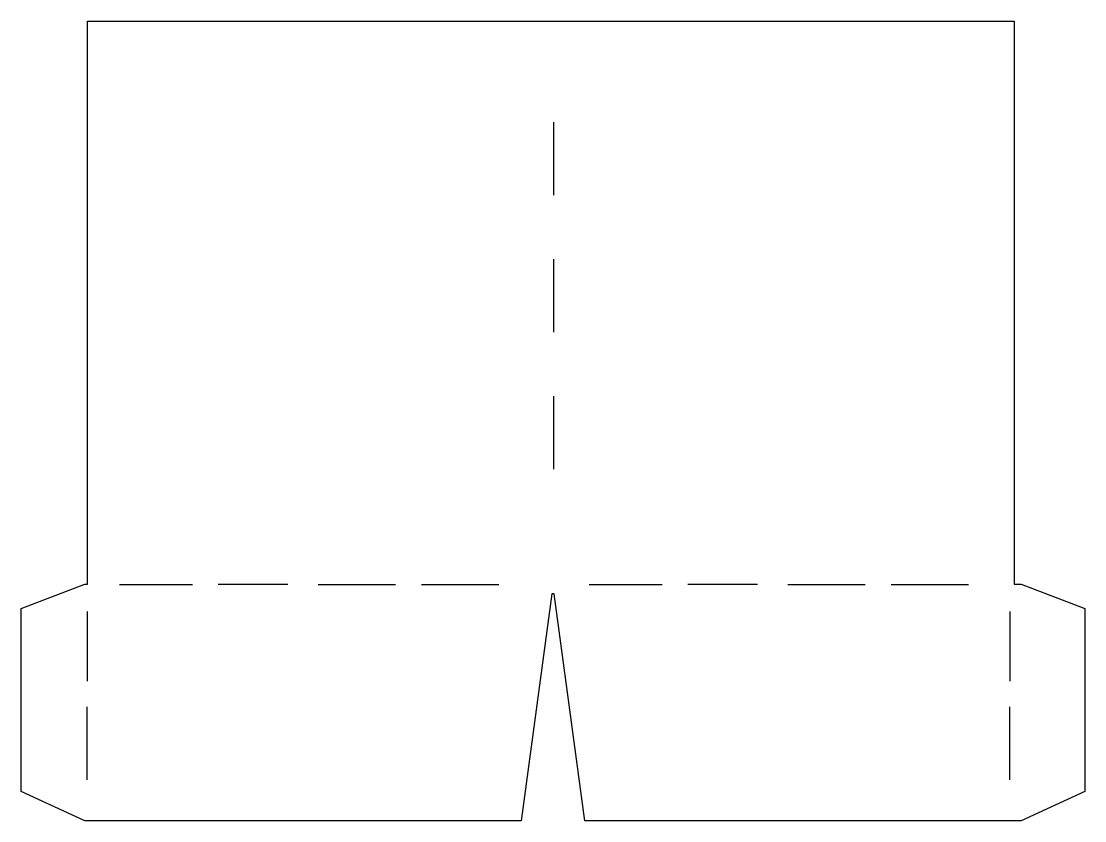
# Model space of a CAD drawing. Header units: centimetres. Extents: x -7.6 to 7.2, y -6 to 5.2.
import ezdxf

# ---------------------------------------------------------------- set-up
doc = ezdxf.new("R2010")
doc.units = ezdxf.units.CM
doc.header["$MEASUREMENT"] = 0
doc.layers.add('Layer 1', color=7, linetype='Continuous')

msp = doc.modelspace()

# ---------------------------------------------------------------- linework, layer by layer
at = {"layer": 'Layer 1'}
msp.add_open_spline([(6.31206, -2.65557), (6.31206, -2.65557), (6.21022, -2.65557), (6.21022, -2.65557), (6.21022, -2.65557), (6.21022, -2.65557), (6.21022, 5.18414), (6.21022, 5.18414), (6.21022, 5.18414), (6.21022, 5.18414), (-6.69465, 5.18414), (-6.69465, 5.18414), (-6.69465, 5.18414), (-6.69465, 5.18414), (-6.69465, -2.65557), (-6.69465, -2.65557), (-6.69465, -2.65557), (-6.69465, -2.65557), (-6.73539, -2.65557), (-6.73539, -2.65557), (-6.73539, -2.65557), (-6.73539, -2.65557), (-7.61884, -2.99537), (-7.61884, -2.99537), (-7.61884, -2.99537), (-7.61884, -2.99537), (-7.61884, -5.54368), (-7.61884, -5.54368), (-7.61884, -5.54368), (-7.61884, -5.54368), (-6.73539, -5.95143), (-6.73539, -5.95143), (-6.73539, -5.95143), (-6.73539, -5.95143), (-0.65336, -5.95143), (-0.65336, -5.95143), (-0.65336, -5.95143), (-0.65336, -5.95143), (-0.22984, -2.79151), (-0.22984, -2.79151), (-0.22984, -2.79151), (-0.22984, -2.79151), (-0.19344, -2.79151), (-0.19344, -2.79151), (-0.19344, -2.79151), (-0.19344, -2.79151), (0.23, -5.95143), (0.23, -5.95143), (0.23, -5.95143), (0.23, -5.95143), (6.31206, -5.95143), (6.31206, -5.95143), (6.31206, -5.95143), (6.31206, -5.95143), (7.1955, -5.54368), (7.1955, -5.54368), (7.1955, -5.54368), (7.1955, -5.54368), (7.1955, -2.99537), (7.1955, -2.99537), (7.1955, -2.99537), (7.1955, -2.99537), (6.31206, -2.65557), (6.31206, -2.65557)], degree=3, knots=[0, 0, 0, 0, 0.05882353, 0.05882353, 0.05882353, 0.05882353, 0.11764706, 0.11764706, 0.11764706, 0.11764706, 0.17647059, 0.17647059, 0.17647059, 0.17647059, 0.23529412, 0.23529412, 0.23529412, 0.23529412, 0.29411765, 0.29411765, 0.29411765, 0.29411765, 0.35294118, 0.35294118, 0.35294118, 0.35294118, 0.41176471, 0.41176471, 0.41176471, 0.41176471, 0.47058824, 0.47058824, 0.47058824, 0.47058824, 0.52941176, 0.52941176, 0.52941176, 0.52941176, 0.58823529, 0.58823529, 0.58823529, 0.58823529, 0.64705882, 0.64705882, 0.64705882, 0.64705882, 0.70588235, 0.70588235, 0.70588235, 0.70588235, 0.76470588, 0.76470588, 0.76470588, 0.76470588, 0.82352941, 0.82352941, 0.82352941, 0.82352941, 0.88235294, 0.88235294, 0.88235294, 0.88235294, 1, 1, 1, 1], dxfattribs=at)
at = {"layer": 'Layer 1', "color": 7, "lineweight": 30}
for points in [[(-0.1996, 2.76061), (-0.1996, 2.76061), (-0.19958, 3.77656), (-0.19958, 3.77656)], [(-0.1996, 0.85376), (-0.1996, 0.85376), (-0.19958, 1.8697), (-0.19958, 1.8697)], [(-0.1996, -1.05304), (-0.1996, -1.05304), (-0.19958, -0.03712), (-0.19958, -0.03712)], [(-6.24919, -2.66218), (-6.24919, -2.66218), (-5.23325, -2.66224), (-5.23325, -2.66224)], [(-3.90469, -2.66224), (-3.90469, -2.66224), (-4.87376, -2.66224), (-4.87376, -2.66224)], [(-3.48268, -2.66224), (-3.48268, -2.66224), (-2.40422, -2.66224), (-2.40422, -2.66224)], [(-2.04301, -2.66224), (-2.04301, -2.66224), (-0.96456, -2.66224), (-0.96456, -2.66224)], [(0.29141, -2.66218), (0.29141, -2.66218), (1.30733, -2.66224), (1.30733, -2.66224)], [(2.63591, -2.66224), (2.63591, -2.66224), (1.66682, -2.66224), (1.66682, -2.66224)], [(3.0579, -2.66224), (3.0579, -2.66224), (4.13642, -2.66224), (4.13642, -2.66224)], [(4.49749, -2.66224), (4.49749, -2.66224), (5.57599, -2.66224), (5.57599, -2.66224)], [(-6.69859, -3.03623), (-6.69859, -3.03623), (-6.69859, -4.00534), (-6.69859, -4.00534)], [(6.15156, -3.03623), (6.15156, -3.03623), (6.15156, -4.00534), (6.15156, -4.00534)], [(-6.69861, -5.38075), (-6.69861, -5.38075), (-6.69859, -4.36483), (-6.69859, -4.36483)], [(6.15148, -5.38075), (6.15148, -5.38075), (6.15156, -4.36483), (6.15156, -4.36483)]]:
    msp.add_open_spline(points, degree=3, dxfattribs=at)

doc.saveas('drawing.dxf')
